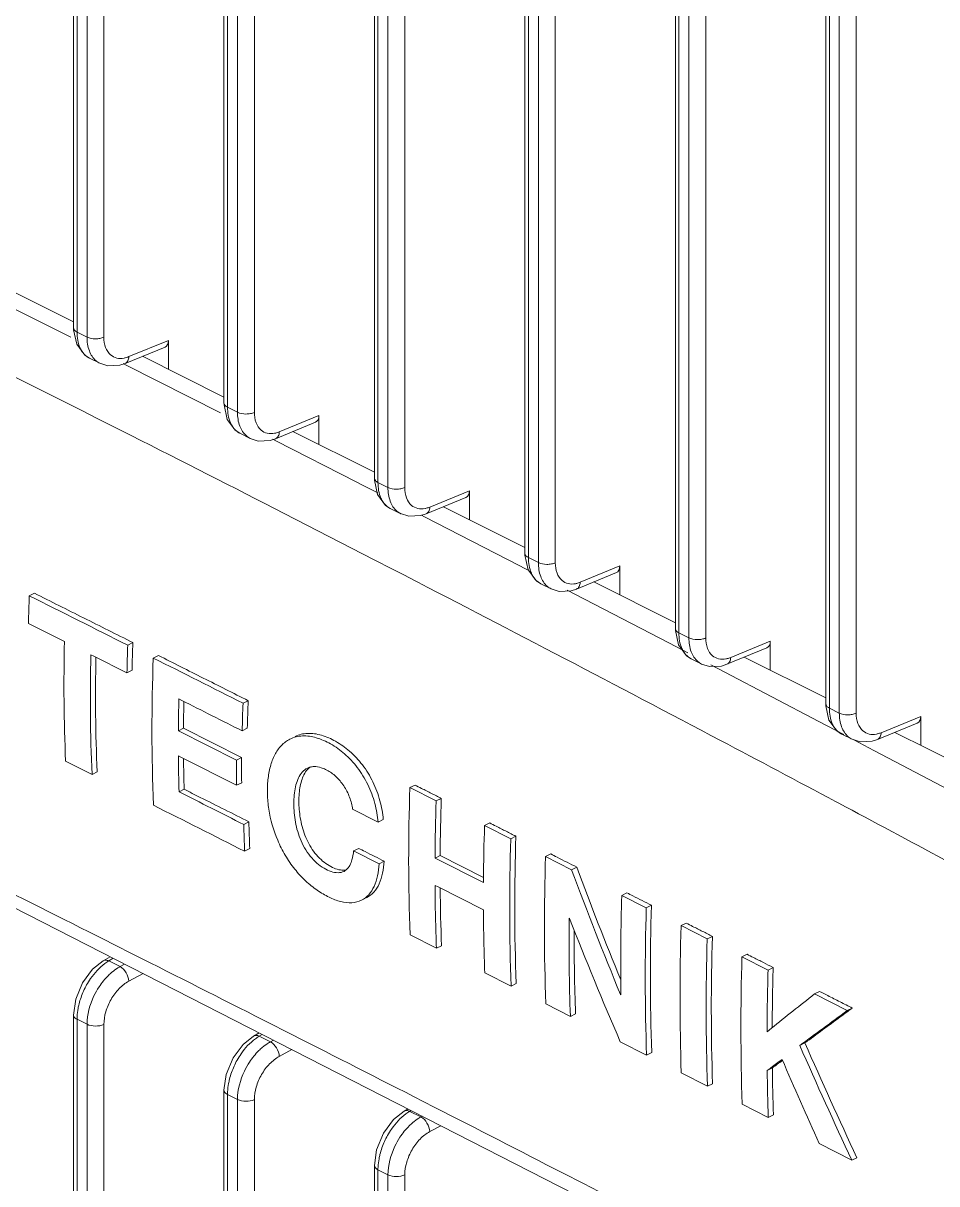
# Model space of a CAD drawing. Header units: millimetres. Extents: x 1177 to 4296, y 93 to 2298.
# Drawn here: x 3720.97 to 3758.75, y 1330.97 to 1378.99 of the extents above; entities that cross this region are included whole.
import ezdxf

# ---------------------------------------------------------------- set-up
doc = ezdxf.new("R2010")
doc.units = ezdxf.units.MM
doc.header["$LTSCALE"] = 0.1
doc.layers.get('0').update_dxf_attribs({"lineweight": 13})

msp = doc.modelspace()

# ---------------------------------------------------------------- linework, layer by layer
at = {"lineweight": 9}
for p, q in [((3723.046, 1366.384), (3723.046, 1449.688)), ((3723.192, 1366.207), (3723.192, 1449.512)), ((3723.604, 1449.305), (3723.604, 1366.001)), ((3724.302, 1449.301), (3724.302, 1365.997)), ((3729.268, 1363.273), (3729.268, 1446.577)), ((3729.415, 1363.096), (3729.415, 1446.4)), ((3729.827, 1446.194), (3729.827, 1362.89)), ((3730.525, 1446.19), (3730.525, 1362.885)), ((3735.491, 1360.161), (3735.491, 1443.466)), ((3735.637, 1359.985), (3735.637, 1443.289)), ((3736.05, 1443.083), (3736.05, 1359.779)), ((3736.747, 1443.078), (3736.747, 1359.774)), ((3741.713, 1357.05), (3741.713, 1440.355)), ((3741.86, 1356.873), (3741.86, 1440.178)), ((3742.272, 1439.972), (3742.272, 1356.667)), ((3742.97, 1439.967), (3742.97, 1356.663)), ((3747.936, 1353.939), (3747.936, 1437.243)), ((3748.082, 1353.762), (3748.082, 1437.066)), ((3748.495, 1436.86), (3748.495, 1353.556)), ((3749.192, 1436.856), (3749.192, 1353.552)), ((3754.158, 1350.828), (3754.158, 1434.132)), ((3754.305, 1350.651), (3754.305, 1433.955)), ((3754.717, 1433.749), (3754.717, 1350.445)), ((3755.415, 1433.744), (3755.415, 1350.44)), ((3719.673, 1368.314), (3723.046, 1366.627)), ((3719.267, 1367.833), (3722.938, 1365.992)), ((3723.046, 1366.384), (3723.047, 1366.304)), ((3723.047, 1366.304), (3723.176, 1365.705)), ((3723.192, 1366.207), (3723.604, 1366.001)), ((3723.176, 1365.705), (3723.508, 1365.256)), ((3725.334, 1365.189), (3726.972, 1365.864)), ((3726.972, 1365.864), (3726.972, 1364.664)), ((3723.508, 1365.256), (3723.703, 1365.13)), ((3725.18, 1364.908), (3726.83, 1365.588)), ((3725.896, 1365.203), (3729.268, 1363.516)), ((3723.702, 1365.131), (3724.134, 1364.914)), ((3724.13, 1364.916), (3724.134, 1364.914)), ((3724.13, 1364.916), (3724.463, 1364.81)), ((3725.104, 1364.901), (3725.227, 1364.839)), ((3725.227, 1364.839), (3729.13, 1362.866)), ((3729.268, 1363.273), (3729.27, 1363.193)), ((3729.27, 1363.193), (3729.398, 1362.594)), ((3729.415, 1363.096), (3729.827, 1362.89)), ((3731.556, 1362.077), (3733.195, 1362.753)), ((3733.195, 1362.753), (3733.195, 1361.553)), ((3729.398, 1362.594), (3729.731, 1362.145)), ((3731.402, 1361.796), (3733.053, 1362.476)), ((3729.731, 1362.145), (3729.925, 1362.019)), ((3729.924, 1362.019), (3730.357, 1361.803)), ((3730.353, 1361.805), (3730.357, 1361.803)), ((3730.353, 1361.805), (3730.686, 1361.699)), ((3732.118, 1362.091), (3735.491, 1360.405)), ((3731.287, 1361.77), (3731.409, 1361.708)), ((3731.409, 1361.708), (3734.768, 1359.995)), ((3734.768, 1359.995), (3734.947, 1359.903)), ((3734.947, 1359.903), (3735.294, 1359.726)), ((3735.491, 1360.162), (3735.492, 1360.081)), ((3735.492, 1360.081), (3735.621, 1359.482)), ((3735.637, 1359.985), (3736.05, 1359.779)), ((3735.294, 1359.726), (3735.633, 1359.552)), ((3735.621, 1359.482), (3735.953, 1359.034)), ((3737.779, 1358.966), (3739.417, 1359.641)), ((3739.417, 1359.641), (3739.417, 1358.442)), ((3735.953, 1359.034), (3736.148, 1358.908)), ((3736.147, 1358.908), (3736.58, 1358.692)), ((3737.625, 1358.685), (3739.275, 1359.365)), ((3738.341, 1358.98), (3741.713, 1357.294)), ((3735.485, 1356.786), (3731.753, 1358.705)), ((3736.575, 1358.694), (3736.58, 1358.692)), ((3736.575, 1358.694), (3736.908, 1358.588)), ((3737.442, 1358.625), (3737.56, 1358.565)), ((3737.56, 1358.565), (3741.483, 1356.546)), ((3741.713, 1357.05), (3741.715, 1356.97)), ((3736.231, 1356.401), (3735.485, 1356.786)), ((3741.483, 1356.546), (3741.972, 1356.293)), ((3741.715, 1356.97), (3741.843, 1356.371)), ((3741.86, 1356.873), (3742.272, 1356.667)), ((3744.001, 1355.855), (3745.64, 1356.53)), ((3745.64, 1356.53), (3745.64, 1355.33)), ((3736.758, 1356.129), (3736.231, 1356.401)), ((3736.888, 1356.062), (3736.758, 1356.129)), ((3741.843, 1356.371), (3742.176, 1355.922)), ((3743.848, 1355.574), (3745.498, 1356.254)), ((3742.176, 1355.922), (3742.37, 1355.796)), ((3742.369, 1355.797), (3742.802, 1355.58)), ((3742.798, 1355.583), (3743.131, 1355.476)), ((3742.798, 1355.583), (3742.802, 1355.58)), ((3744.563, 1355.869), (3747.936, 1354.182)), ((3721.429, 1355.403), (3721.217, 1355.297)), ((3743.464, 1355.522), (3743.785, 1355.356)), ((3743.785, 1355.356), (3747.689, 1353.329)), ((3722.672, 1353.405), (3721.181, 1354.153)), ((3747.936, 1353.939), (3747.937, 1353.859)), ((3747.937, 1353.859), (3748.066, 1353.26)), ((3748.082, 1353.762), (3748.495, 1353.556)), ((3725.501, 1353.357), (3725.289, 1353.251)), ((3747.689, 1353.329), (3748.448, 1352.934)), ((3748.066, 1353.26), (3748.398, 1352.811)), ((3750.07, 1352.463), (3751.72, 1353.142)), ((3750.224, 1352.744), (3751.863, 1353.419)), ((3751.863, 1353.419), (3751.863, 1352.219)), ((3723.891, 1352.792), (3723.764, 1352.856)), ((3725.254, 1352.107), (3723.891, 1352.792)), ((3726.557, 1352.826), (3726.345, 1352.72)), ((3748.398, 1352.811), (3748.593, 1352.685)), ((3748.592, 1352.686), (3749.025, 1352.469)), ((3750.786, 1352.757), (3754.158, 1351.071)), ((3725.466, 1352.214), (3725.254, 1352.107)), ((3749.02, 1352.471), (3749.353, 1352.365)), ((3749.02, 1352.471), (3749.025, 1352.469)), ((3749.401, 1352.437), (3749.98, 1352.134)), ((3749.98, 1352.134), (3753.867, 1350.099)), ((3727.528, 1350.963), (3727.402, 1351.027)), ((3730.267, 1350.956), (3730.055, 1350.85)), ((3754.158, 1350.828), (3754.16, 1350.748)), ((3754.16, 1350.748), (3754.288, 1350.149)), ((3754.305, 1350.651), (3754.717, 1350.445)), ((3756.446, 1349.632), (3758.085, 1350.307)), ((3758.085, 1350.307), (3758.085, 1349.108)), ((3727.595, 1349.815), (3727.383, 1349.709)), ((3727.595, 1349.815), (3729.999, 1348.604)), ((3730.234, 1349.812), (3730.021, 1349.706)), ((3753.867, 1350.099), (3754.9, 1349.556)), ((3754.288, 1350.149), (3754.621, 1349.7)), ((3756.293, 1349.351), (3757.943, 1350.031)), ((3727.383, 1349.709), (3729.787, 1348.497)), ((3754.621, 1349.7), (3754.816, 1349.574)), ((3754.814, 1349.574), (3755.247, 1349.358)), ((3755.243, 1349.36), (3755.576, 1349.254)), ((3755.243, 1349.36), (3755.247, 1349.358)), ((3755.322, 1349.333), (3756.148, 1348.899)), ((3757.008, 1349.646), (3760.381, 1347.96)), ((3756.148, 1348.899), (3757.306, 1348.288)), ((3723.811, 1347.906), (3722.719, 1348.455)), ((3727.51, 1348.603), (3727.383, 1348.667)), ((3729.788, 1347.456), (3727.51, 1348.603)), ((3729.999, 1348.604), (3729.787, 1348.497)), ((3724.023, 1348.012), (3723.811, 1347.906)), ((3757.306, 1348.288), (3760.017, 1346.855)), ((3730, 1347.562), (3729.788, 1347.456)), ((3737.169, 1347.464), (3736.957, 1347.358)), ((3727.621, 1347.291), (3727.409, 1347.185)), ((3736.957, 1347.358), (3738.044, 1346.807)), ((3738.256, 1346.913), (3738.044, 1346.807)), ((3735.642, 1345.927), (3734.587, 1346.461)), ((3754.696, 1346.714), (3754.557, 1346.787)), ((3730.296, 1345.942), (3730.084, 1345.836)), ((3735.854, 1346.033), (3735.642, 1345.927)), ((3740.257, 1345.897), (3740.045, 1345.791)), ((3740.045, 1345.791), (3741.131, 1345.239)), ((3741.343, 1345.345), (3741.131, 1345.239)), ((3730.335, 1344.834), (3730.122, 1344.728)), ((3734.841, 1344.845), (3734.629, 1344.739)), ((3734.629, 1344.739), (3735.684, 1344.206)), ((3738.208, 1344.548), (3737.996, 1344.442)), ((3738.208, 1344.548), (3739.999, 1343.64)), ((3742.781, 1344.613), (3742.569, 1344.507)), ((3742.569, 1344.507), (3743.647, 1343.958)), ((3735.896, 1344.312), (3735.684, 1344.206)), ((3737.996, 1344.442), (3739.998, 1343.427)), ((3743.859, 1344.064), (3743.647, 1343.958)), ((3718.013, 1343.71), (3749.855, 1327.433)), ((3739.998, 1343.427), (3739.999, 1343.535)), ((3738.122, 1343.25), (3737.996, 1343.314)), ((3739.998, 1342.298), (3738.122, 1343.25)), ((3745.931, 1343.008), (3745.719, 1342.902)), ((3745.719, 1342.902), (3746.734, 1342.384)), ((3746.947, 1342.49), (3746.734, 1342.384)), ((3743.557, 1341.946), (3743.543, 1341.953)), ((3748.383, 1341.756), (3748.171, 1341.65)), ((3748.171, 1341.65), (3749.253, 1341.097)), ((3738.055, 1340.712), (3736.968, 1341.264)), ((3749.465, 1341.203), (3749.253, 1341.097)), ((3724.68, 1340.887), (3725.553, 1340.446)), ((3738.267, 1340.819), (3738.055, 1340.712)), ((3724.269, 1340.193), (3723.836, 1339.847)), ((3724.269, 1340.193), (3724.558, 1340.364)), ((3724.506, 1340.186), (3724.691, 1340.296)), ((3724.506, 1340.186), (3724.971, 1339.954)), ((3750.9, 1340.468), (3750.688, 1340.362)), ((3750.688, 1340.362), (3751.769, 1339.809)), ((3723.836, 1339.847), (3723.421, 1339.288)), ((3725.161, 1340.056), (3724.971, 1339.954)), ((3741.142, 1339.144), (3740.056, 1339.696)), ((3751.981, 1339.915), (3751.769, 1339.809)), ((3723.421, 1339.288), (3723.136, 1338.6)), ((3725.923, 1339.666), (3725.334, 1339.349)), ((3741.354, 1339.25), (3741.142, 1339.144)), ((3745.668, 1338.798), (3745.681, 1338.791)), ((3745.681, 1338.791), (3745.68, 1338.902)), ((3753.903, 1338.929), (3753.691, 1338.823)), ((3753.691, 1338.823), (3755.04, 1338.131)), ((3723.136, 1338.6), (3723.046, 1337.95)), ((3743.595, 1337.895), (3742.579, 1338.412)), ((3723.046, 1268.235), (3723.046, 1337.95)), ((3723.192, 1268.058), (3723.192, 1337.773)), ((3723.192, 1337.773), (3723.604, 1337.567)), ((3743.807, 1338.001), (3743.595, 1337.895)), ((3755.252, 1338.237), (3755.04, 1338.131)), ((3723.604, 1337.567), (3723.604, 1267.852)), ((3724.302, 1337.563), (3724.302, 1267.847)), ((3730.905, 1337.738), (3731.283, 1337.546)), ((3731.283, 1337.546), (3731.774, 1337.296)), ((3751.73, 1337.261), (3751.911, 1337.405)), ((3730.492, 1337.082), (3730.059, 1336.735)), ((3730.492, 1337.082), (3730.717, 1337.215)), ((3730.729, 1337.075), (3730.85, 1337.147)), ((3730.729, 1337.075), (3731.194, 1336.843)), ((3731.317, 1336.909), (3731.194, 1336.843)), ((3746.744, 1336.289), (3745.659, 1336.842)), ((3730.059, 1336.735), (3729.643, 1336.177)), ((3732.079, 1336.519), (3731.556, 1336.238)), ((3746.956, 1336.395), (3746.744, 1336.289)), ((3753.295, 1336.795), (3753.083, 1336.689)), ((3729.643, 1336.177), (3729.359, 1335.488)), ((3729.359, 1335.488), (3729.268, 1334.838)), ((3749.262, 1335.002), (3748.18, 1335.555)), ((3751.949, 1335.763), (3751.737, 1335.657)), ((3749.474, 1335.108), (3749.262, 1335.002)), ((3729.268, 1265.123), (3729.268, 1334.839)), ((3729.415, 1264.946), (3729.415, 1334.662)), ((3729.415, 1334.662), (3729.827, 1334.456)), ((3729.827, 1334.456), (3729.827, 1264.74)), ((3730.525, 1334.451), (3730.525, 1264.736)), ((3737.102, 1334.581), (3737.967, 1334.139)), ((3736.714, 1333.971), (3736.281, 1333.624)), ((3736.714, 1333.971), (3736.887, 1334.073)), ((3736.951, 1333.964), (3737.01, 1333.999)), ((3736.951, 1333.964), (3737.416, 1333.731)), ((3751.778, 1333.713), (3750.697, 1334.267)), ((3736.281, 1333.624), (3735.866, 1333.066)), ((3737.473, 1333.762), (3737.416, 1333.731)), ((3751.99, 1333.819), (3751.778, 1333.713)), ((3735.866, 1333.066), (3735.581, 1332.377)), ((3738.236, 1333.372), (3737.779, 1333.127)), ((3755.235, 1331.939), (3753.878, 1332.636)), ((3735.581, 1332.377), (3735.491, 1331.727)), ((3755.447, 1332.045), (3755.235, 1331.939)), ((3735.491, 1262.012), (3735.491, 1331.728)), ((3735.637, 1331.551), (3736.05, 1331.345)), ((3735.637, 1261.835), (3735.637, 1331.551)), ((3736.05, 1331.345), (3736.05, 1261.629)), ((3736.747, 1331.34), (3736.747, 1261.624)), ((3743.271, 1331.418), (3744.132, 1330.974))]:
    msp.add_line(p, q, dxfattribs=at)
for points in [[(3724.463, 1364.81), (3724.958, 1364.835), (3725.18, 1364.908)], [(3730.686, 1361.699), (3731.18, 1361.724), (3731.402, 1361.796)], [(3736.908, 1358.588), (3737.403, 1358.612), (3737.625, 1358.685)], [(3743.131, 1355.476), (3743.625, 1355.501), (3743.848, 1355.574)], [(3749.353, 1352.365), (3749.848, 1352.39), (3750.07, 1352.463)], [(3755.576, 1349.254), (3756.07, 1349.279), (3756.293, 1349.351)]]:
    msp.add_lwpolyline(points, dxfattribs=at)
for centre, radius, start, end in [((2982.284, -104.478), 1643.962, 63.124876, 64.846477), ((3724.027, 1365.781), 0.727, 235.4868, 243.4173), ((3724.491, 1365.624), 0.794, 229.521, 243.0022), ((2999.454, -70.283), 1605.699, 62.866673, 63.119822), ((3730.25, 1362.67), 0.727, 235.4868, 243.4173), ((3730.713, 1362.513), 0.794, 229.521, 243.0022), ((3736.472, 1359.559), 0.727, 235.4868, 243.4173), ((3736.936, 1359.402), 0.794, 229.521, 243.0022), ((2999.14, -70.89), 1606.382, 62.140619, 62.660612), ((3742.695, 1356.447), 0.727, 235.4868, 243.4173), ((3743.158, 1356.29), 0.794, 229.521, 243.0022), ((3799.038, 1352.33), 77.878, 177.81673, 178.6587), ((3796.029, 1351.628), 73.378, 178.61227, 182.47829), ((3804.129, 1350.279), 78.896, 177.84128, 178.67219), ((3804.14, 1350.391), 78.696, 177.84022, 178.67326), ((3798.757, 1351.092), 75.014, 178.65277, 182.43454), ((3797.415, 1351.181), 73.459, 178.77611, 182.47232), ((3801.322, 1349.819), 75.033, 177.78435, 182.43902), ((3748.917, 1353.336), 0.727, 235.4868, 243.4173), ((3749.381, 1353.179), 0.794, 229.521, 243.0022), ((3805.659, 1349.23), 78.278, 178.68501, 179.64959), ((3805.53, 1349.341), 77.937, 178.83762, 179.65132), ((3810.683, 1347.88), 80.682, 177.89069, 178.70287), ((3810.697, 1347.992), 80.484, 177.88969, 178.70387), ((2990.898, -86.463), 1624.002, 61.950576, 62.140284), ((3755.14, 1350.225), 0.727, 235.4868, 243.4173), ((3755.603, 1350.068), 0.794, 229.521, 243.0022), ((3802.023, 1349.225), 74.642, 180.42829, 181.56645), ((3801.606, 1349.319), 74.013, 180.58852, 181.57048), ((3808.11, 1348.03), 78.325, 179.65781, 180.41985), ((3815.493, 1348.141), 85.495, 179.68976, 180.3879), ((3818.625, 1344.457), 81.719, 177.96566, 182.23957), ((3824.074, 1343.974), 85.868, 178.03885, 179.61697), ((3824.337, 1343.859), 86.343, 178.04319, 179.61262), ((2972.124, -121.621), 1663.858, 61.602281, 61.943918), ((3803.216, 1347.91), 72.946, 181.54525, 182.41681), ((3803.352, 1347.816), 73.294, 181.54732, 182.41474), ((3828.032, 1342.85), 88.036, 178.08604, 179.55448), ((3828.661, 1342.34), 87.577, 178.10351, 182.0916), ((3827.343, 1342.444), 86.049, 178.06808, 182.12703), ((3830.294, 1341.606), 87.773, 178.10596, 182.08522), ((3883.002, 1395.585), 148.375, 200.3182, 202.25113), ((2614.871, -860.871), 2465.647, 63.249336, 63.389138), ((3883.364, 1395.696), 148.989, 200.3199, 202.45134), ((3819.03, 1343.855), 81.036, 180.3825, 182.22214), ((3818.311, 1343.938), 80.105, 180.52473, 182.23171), ((3840.114, 1339.984), 94.44, 178.22972, 180.65658), ((3822.226, 1342.821), 82.23, 180.36423, 182.17762), ((3842.333, 1339.485), 95.642, 178.26327, 181.91523), ((3841.016, 1339.589), 94.114, 178.23362, 181.94489), ((3832.574, 1341.072), 89.036, 179.43316, 182.04489), ((3888.053, 1398.49), 155.165, 201.37142, 203.4096), ((3844.806, 1338.749), 96.678, 178.28041, 181.89328), ((3831.279, 1341.153), 87.528, 179.80522, 182.0635), ((3848.332, 1338.302), 98.909, 178.31925, 181.85066), ((3849.648, 1338.198), 100.437, 178.34612, 181.82379), ((2611.107, -868.338), 2474.008, 63.08778, 63.226688), ((3852.644, 1337.461), 101.997, 178.37007, 181.79461), ((3859.806, 1336.873), 108.077, 178.44365, 179.79446), ((3859.563, 1336.986), 107.622, 178.44076, 179.76333), ((3726.493, 1337.573), 3.325, 150.8427, 155.6758), ((4061.692, 950.172), 495.897, 128.39639, 128.65938), ((4138.737, 815.372), 648.46, 126.278105, 126.492924), ((2607.16, -876.114), 2482.729, 62.927285, 63.065281), ((3947.1, 1421.725), 211.834, 203.66738, 205.07771), ((3947.324, 1421.836), 211.848, 203.66743, 205.07767), ((3732.716, 1334.462), 3.325, 150.8427, 155.6758), ((3935.497, 1414.435), 199.189, 203.15328, 204.24633), ((3853.816, 1336.849), 102.087, 180.66875, 181.76018), ((3853.43, 1336.942), 101.488, 180.66553, 181.7634), ((2603.022, -884.209), 2491.82, 62.767874, 62.904937), ((3738.938, 1331.351), 3.325, 150.8427, 155.6758), ((2598.73, -892.55), 2501.2, 62.613036, 62.745678)]:
    msp.add_arc(centre, radius, start, end, dxfattribs=at)
for centre in [(3726.619, 1366.041), (3732.841, 1362.93), (3739.064, 1359.819), (3745.286, 1356.707), (3751.509, 1353.596), (3757.731, 1350.485)]:
    msp.add_ellipse(centre, major_axis=(-0.224, 0.448), ratio=0.611425, start_param=-3.185781, end_param=-2.255396, dxfattribs=at)
for points, knots in [([(3723.046, 1366.384), (3723.046, 1366.35), (3723.083, 1366.271), (3723.152, 1366.227), (3723.192, 1366.207)], [0, 0, 0, 0, 0.433638, 1, 1, 1, 1]), ([(3723.407, 1365.393), (3723.371, 1365.446), (3723.234, 1365.696), (3723.192, 1365.988), (3723.192, 1366.207)], [0, 0, 0, 0, 0.224494, 1, 1, 1, 1]), ([(3723.604, 1366.001), (3723.71, 1365.949), (3723.898, 1365.919), (3724.134, 1365.937), (3724.252, 1365.97), (3724.302, 1365.997)], [0, 0, 0, 0, 0.496425, 0.761892, 1, 1, 1, 1]), ([(3723.604, 1366.001), (3723.604, 1365.807), (3723.651, 1365.444), (3723.851, 1365.126), (3723.975, 1365.02)], [0, 0, 0, 0, 0.543008, 1, 1, 1, 1]), ([(3724.302, 1365.997), (3724.302, 1365.851), (3724.338, 1365.578), (3724.488, 1365.34), (3724.582, 1365.26)], [0, 0, 0, 0, 0.542318, 1, 1, 1, 1]), ([(3723.615, 1365.182), (3723.595, 1365.195), (3723.516, 1365.256), (3723.449, 1365.331), (3723.407, 1365.393)], [0, 0, 0, 0, 0.243632, 1, 1, 1, 1]), ([(3724.582, 1365.26), (3724.654, 1365.199), (3724.837, 1365.107), (3725.04, 1365.111), (3725.139, 1365.13)], [0, 0, 0, 0, 0.482954, 1, 1, 1, 1]), ([(3725.139, 1365.13), (3725.155, 1365.133), (3725.221, 1365.147), (3725.286, 1365.169), (3725.334, 1365.189)], [0, 0, 0, 0, 0.242184, 1, 1, 1, 1]), ([(3725.334, 1365.189), (3725.331, 1365.127), (3725.31, 1365.014), (3725.226, 1364.927), (3725.18, 1364.908)], [0, 0, 0, 0, 0.552524, 1, 1, 1, 1]), ([(3729.268, 1363.273), (3729.268, 1363.239), (3729.306, 1363.16), (3729.374, 1363.116), (3729.415, 1363.096)], [0, 0, 0, 0, 0.433638, 1, 1, 1, 1]), ([(3729.629, 1362.282), (3729.593, 1362.334), (3729.457, 1362.584), (3729.415, 1362.876), (3729.415, 1363.096)], [0, 0, 0, 0, 0.224494, 1, 1, 1, 1]), ([(3729.827, 1362.89), (3729.933, 1362.837), (3730.12, 1362.807), (3730.357, 1362.826), (3730.475, 1362.859), (3730.525, 1362.885)], [0, 0, 0, 0, 0.496425, 0.761892, 1, 1, 1, 1]), ([(3729.827, 1362.89), (3729.827, 1362.696), (3729.874, 1362.333), (3730.073, 1362.015), (3730.198, 1361.909)], [0, 0, 0, 0, 0.543008, 1, 1, 1, 1]), ([(3730.525, 1362.885), (3730.525, 1362.74), (3730.56, 1362.467), (3730.711, 1362.228), (3730.804, 1362.149)], [0, 0, 0, 0, 0.542318, 1, 1, 1, 1]), ([(3729.838, 1362.071), (3729.818, 1362.084), (3729.739, 1362.144), (3729.672, 1362.22), (3729.629, 1362.282)], [0, 0, 0, 0, 0.243632, 1, 1, 1, 1]), ([(3730.804, 1362.149), (3730.876, 1362.087), (3731.06, 1361.996), (3731.262, 1362), (3731.362, 1362.019)], [0, 0, 0, 0, 0.482954, 1, 1, 1, 1]), ([(3731.362, 1362.019), (3731.378, 1362.022), (3731.444, 1362.036), (3731.509, 1362.058), (3731.556, 1362.077)], [0, 0, 0, 0, 0.242184, 1, 1, 1, 1]), ([(3731.556, 1362.077), (3731.554, 1362.016), (3731.533, 1361.903), (3731.448, 1361.815), (3731.402, 1361.796)], [0, 0, 0, 0, 0.552524, 1, 1, 1, 1]), ([(3735.491, 1360.162), (3735.491, 1360.127), (3735.528, 1360.049), (3735.597, 1360.005), (3735.637, 1359.985)], [0, 0, 0, 0, 0.433638, 1, 1, 1, 1]), ([(3735.852, 1359.171), (3735.816, 1359.223), (3735.679, 1359.473), (3735.637, 1359.765), (3735.637, 1359.985)], [0, 0, 0, 0, 0.224494, 1, 1, 1, 1]), ([(3736.05, 1359.779), (3736.155, 1359.726), (3736.343, 1359.696), (3736.579, 1359.715), (3736.697, 1359.747), (3736.747, 1359.774)], [0, 0, 0, 0, 0.496425, 0.761892, 1, 1, 1, 1]), ([(3736.05, 1359.779), (3736.05, 1359.584), (3736.096, 1359.222), (3736.296, 1358.904), (3736.42, 1358.797)], [0, 0, 0, 0, 0.543008, 1, 1, 1, 1]), ([(3736.747, 1359.774), (3736.747, 1359.628), (3736.783, 1359.356), (3736.933, 1359.117), (3737.027, 1359.037)], [0, 0, 0, 0, 0.542318, 1, 1, 1, 1]), ([(3736.06, 1358.959), (3736.04, 1358.973), (3735.961, 1359.033), (3735.894, 1359.109), (3735.852, 1359.171)], [0, 0, 0, 0, 0.243632, 1, 1, 1, 1]), ([(3737.027, 1359.037), (3737.099, 1358.976), (3737.282, 1358.884), (3737.485, 1358.888), (3737.584, 1358.907)], [0, 0, 0, 0, 0.482954, 1, 1, 1, 1]), ([(3737.584, 1358.907), (3737.6, 1358.91), (3737.667, 1358.925), (3737.731, 1358.947), (3737.779, 1358.966)], [0, 0, 0, 0, 0.242184, 1, 1, 1, 1]), ([(3737.779, 1358.966), (3737.776, 1358.905), (3737.755, 1358.792), (3737.671, 1358.704), (3737.625, 1358.685)], [0, 0, 0, 0, 0.552524, 1, 1, 1, 1]), ([(3741.713, 1357.051), (3741.713, 1357.016), (3741.751, 1356.938), (3741.819, 1356.894), (3741.86, 1356.873)], [0, 0, 0, 0, 0.433638, 1, 1, 1, 1]), ([(3742.074, 1356.06), (3742.038, 1356.112), (3741.902, 1356.362), (3741.86, 1356.654), (3741.86, 1356.873)], [0, 0, 0, 0, 0.224494, 1, 1, 1, 1]), ([(3742.272, 1356.667), (3742.378, 1356.615), (3742.565, 1356.585), (3742.802, 1356.604), (3742.92, 1356.636), (3742.97, 1356.663)], [0, 0, 0, 0, 0.496425, 0.761892, 1, 1, 1, 1]), ([(3742.272, 1356.667), (3742.272, 1356.473), (3742.319, 1356.111), (3742.518, 1355.792), (3742.643, 1355.686)], [0, 0, 0, 0, 0.543008, 1, 1, 1, 1]), ([(3742.97, 1356.663), (3742.97, 1356.517), (3743.005, 1356.245), (3743.156, 1356.006), (3743.25, 1355.926)], [0, 0, 0, 0, 0.542318, 1, 1, 1, 1]), ([(3742.283, 1355.848), (3742.263, 1355.862), (3742.184, 1355.922), (3742.117, 1355.998), (3742.074, 1356.06)], [0, 0, 0, 0, 0.243632, 1, 1, 1, 1]), ([(3743.25, 1355.926), (3743.322, 1355.865), (3743.505, 1355.773), (3743.707, 1355.777), (3743.807, 1355.796)], [0, 0, 0, 0, 0.482954, 1, 1, 1, 1]), ([(3743.807, 1355.796), (3743.823, 1355.799), (3743.889, 1355.814), (3743.954, 1355.835), (3744.001, 1355.855)], [0, 0, 0, 0, 0.242184, 1, 1, 1, 1]), ([(3744.001, 1355.855), (3743.999, 1355.794), (3743.978, 1355.68), (3743.894, 1355.593), (3743.848, 1355.574)], [0, 0, 0, 0, 0.552524, 1, 1, 1, 1]), ([(3721.429, 1355.403), (3721.768, 1355.232), (3722.445, 1354.89), (3723.465, 1354.38), (3724.484, 1353.871), (3725.162, 1353.528), (3725.501, 1353.357)], [0, 0, 0, 0, 0.2498, 0.499988, 0.750226, 1, 1, 1, 1]), ([(3747.936, 1353.939), (3747.936, 1353.905), (3747.973, 1353.826), (3748.042, 1353.782), (3748.082, 1353.762)], [0, 0, 0, 0, 0.433638, 1, 1, 1, 1]), ([(3748.297, 1352.948), (3748.261, 1353.001), (3748.124, 1353.251), (3748.082, 1353.543), (3748.082, 1353.762)], [0, 0, 0, 0, 0.224494, 1, 1, 1, 1]), ([(3748.495, 1353.556), (3748.6, 1353.503), (3748.788, 1353.474), (3749.024, 1353.492), (3749.142, 1353.525), (3749.192, 1353.552)], [0, 0, 0, 0, 0.496425, 0.761892, 1, 1, 1, 1]), ([(3748.495, 1353.556), (3748.495, 1353.362), (3748.541, 1352.999), (3748.741, 1352.681), (3748.865, 1352.575)], [0, 0, 0, 0, 0.543008, 1, 1, 1, 1]), ([(3749.192, 1353.552), (3749.192, 1353.406), (3749.228, 1353.133), (3749.378, 1352.895), (3749.472, 1352.815)], [0, 0, 0, 0, 0.542318, 1, 1, 1, 1]), ([(3726.557, 1352.826), (3726.866, 1352.67), (3727.483, 1352.355), (3728.412, 1351.89), (3729.342, 1351.426), (3729.959, 1351.111), (3730.267, 1350.956)], [0, 0, 0, 0, 0.24964, 0.499989, 0.750384, 1, 1, 1, 1]), ([(3748.505, 1352.737), (3748.485, 1352.75), (3748.406, 1352.811), (3748.339, 1352.886), (3748.297, 1352.948)], [0, 0, 0, 0, 0.243632, 1, 1, 1, 1]), ([(3749.472, 1352.815), (3749.544, 1352.754), (3749.727, 1352.662), (3749.93, 1352.666), (3750.029, 1352.685)], [0, 0, 0, 0, 0.482954, 1, 1, 1, 1]), ([(3750.029, 1352.685), (3750.045, 1352.688), (3750.112, 1352.702), (3750.176, 1352.724), (3750.224, 1352.744)], [0, 0, 0, 0, 0.242184, 1, 1, 1, 1]), ([(3750.224, 1352.744), (3750.221, 1352.682), (3750.2, 1352.569), (3750.116, 1352.482), (3750.07, 1352.463)], [0, 0, 0, 0, 0.552524, 1, 1, 1, 1]), ([(3754.158, 1350.828), (3754.158, 1350.793), (3754.196, 1350.715), (3754.264, 1350.671), (3754.305, 1350.651)], [0, 0, 0, 0, 0.433638, 1, 1, 1, 1]), ([(3754.519, 1349.837), (3754.483, 1349.889), (3754.347, 1350.139), (3754.305, 1350.431), (3754.305, 1350.651)], [0, 0, 0, 0, 0.224494, 1, 1, 1, 1]), ([(3754.717, 1350.445), (3754.823, 1350.392), (3755.01, 1350.362), (3755.247, 1350.381), (3755.365, 1350.413), (3755.415, 1350.44)], [0, 0, 0, 0, 0.496425, 0.761892, 1, 1, 1, 1]), ([(3754.717, 1350.445), (3754.717, 1350.251), (3754.764, 1349.888), (3754.963, 1349.57), (3755.088, 1349.464)], [0, 0, 0, 0, 0.543008, 1, 1, 1, 1]), ([(3755.415, 1350.44), (3755.415, 1350.294), (3755.45, 1350.022), (3755.601, 1349.783), (3755.695, 1349.704)], [0, 0, 0, 0, 0.542318, 1, 1, 1, 1]), ([(3754.728, 1349.625), (3754.708, 1349.639), (3754.629, 1349.699), (3754.562, 1349.775), (3754.519, 1349.837)], [0, 0, 0, 0, 0.243632, 1, 1, 1, 1]), ([(3734.957, 1342.699), (3734.833, 1342.637), (3734.54, 1342.566), (3734.074, 1342.629), (3733.592, 1342.819), (3733.102, 1343.11), (3732.622, 1343.5), (3732.177, 1343.986), (3731.789, 1344.552), (3731.379, 1345.366), (3731.131, 1346.23), (3731.053, 1347.083), (3731.073, 1347.676), (3731.167, 1348.225), (3731.346, 1348.711), (3731.617, 1349.11), (3731.865, 1349.3), (3731.997, 1349.366)], [0, 0, 0, 0, 0.04533, 0.095368, 0.151651, 0.213674, 0.281032, 0.353224, 0.4285, 0.504471, 0.65063, 0.718949, 0.783639, 0.844256, 0.900266, 0.951729, 1, 1, 1, 1]), ([(3731.997, 1349.366), (3732.155, 1349.446), (3732.528, 1349.535), (3733.114, 1349.44), (3733.706, 1349.177), (3734.287, 1348.763), (3734.813, 1348.193), (3735.24, 1347.497), (3735.528, 1346.728), (3735.621, 1346.19), (3735.642, 1345.927)], [0, 0, 0, 0, 0.093588, 0.195209, 0.30807, 0.43256, 0.569033, 0.714239, 0.860676, 1, 1, 1, 1]), ([(3732.209, 1349.472), (3732.287, 1349.511), (3732.456, 1349.574), (3732.826, 1349.625), (3733.326, 1349.548), (3733.916, 1349.284), (3734.498, 1348.87), (3735.024, 1348.301), (3735.452, 1347.604), (3735.74, 1346.834), (3735.833, 1346.296), (3735.854, 1346.033)], [0, 0, 0, 0, 0.046421, 0.093915, 0.195355, 0.308098, 0.43248, 0.568903, 0.714172, 0.860675, 1, 1, 1, 1]), ([(3755.695, 1349.704), (3755.767, 1349.642), (3755.95, 1349.55), (3756.152, 1349.554), (3756.252, 1349.573)], [0, 0, 0, 0, 0.482954, 1, 1, 1, 1]), ([(3756.252, 1349.573), (3756.268, 1349.577), (3756.334, 1349.591), (3756.399, 1349.613), (3756.446, 1349.632)], [0, 0, 0, 0, 0.242184, 1, 1, 1, 1]), ([(3756.446, 1349.632), (3756.444, 1349.571), (3756.423, 1349.458), (3756.339, 1349.37), (3756.293, 1349.351)], [0, 0, 0, 0, 0.552524, 1, 1, 1, 1]), ([(3732.718, 1348.164), (3732.639, 1348.124), (3732.491, 1348.006), (3732.336, 1347.758), (3732.235, 1347.462), (3732.175, 1347.133), (3732.151, 1346.781), (3732.162, 1346.279), (3732.243, 1345.76), (3732.409, 1345.245), (3732.591, 1344.867), (3732.822, 1344.522), (3733.095, 1344.236), (3733.389, 1344.021), (3733.684, 1343.875), (3733.974, 1343.82), (3734.158, 1343.857), (3734.235, 1343.895)], [0, 0, 0, 0, 0.047576, 0.0988, 0.154687, 0.214559, 0.277741, 0.34373, 0.483623, 0.557576, 0.633222, 0.708198, 0.779097, 0.844307, 0.902872, 0.954159, 1, 1, 1, 1]), ([(3732.725, 1348.113), (3732.605, 1347.981), (3732.484, 1347.717), (3732.403, 1347.344), (3732.357, 1346.917), (3732.369, 1346.468), (3732.436, 1346.01), (3732.55, 1345.529), (3732.79, 1344.948), (3733.171, 1344.455), (3733.537, 1344.17), (3733.806, 1344.022), (3734.071, 1343.938), (3734.248, 1343.941), (3734.327, 1343.959)], [0, 0, 0, 0, 0.102917, 0.160457, 0.22108, 0.349804, 0.417778, 0.48821, 0.634345, 0.776783, 0.841333, 0.900436, 0.953194, 1, 1, 1, 1]), ([(3733.287, 1348.183), (3733.19, 1348.212), (3733.041, 1348.24), (3732.847, 1348.217), (3732.759, 1348.184), (3732.718, 1348.164)], [0, 0, 0, 0, 0.521867, 0.764264, 1, 1, 1, 1]), ([(3732.845, 1348.22), (3732.813, 1348.197), (3732.772, 1348.162), (3732.735, 1348.123), (3732.725, 1348.113)], [0, 0, 0, 0, 0.746345, 1, 1, 1, 1]), ([(3733.524, 1348.085), (3733.504, 1348.095), (3733.427, 1348.133), (3733.347, 1348.164), (3733.287, 1348.183)], [0, 0, 0, 0, 0.257039, 1, 1, 1, 1]), ([(3734.587, 1346.461), (3734.57, 1346.632), (3734.478, 1346.974), (3734.24, 1347.439), (3733.919, 1347.824), (3733.659, 1348.017), (3733.524, 1348.085)], [0, 0, 0, 0, 0.257048, 0.522402, 0.774495, 1, 1, 1, 1]), ([(3737.169, 1347.464), (3737.259, 1347.419), (3737.485, 1347.301), (3737.85, 1347.122), (3738.12, 1346.982), (3738.256, 1346.913)], [0, 0, 0, 0, 0.249331, 0.625627, 1, 1, 1, 1]), ([(3727.621, 1347.291), (3727.844, 1347.179), (3728.4, 1346.895), (3729.295, 1346.451), (3729.962, 1346.111), (3730.296, 1345.942)], [0, 0, 0, 0, 0.249633, 0.625347, 1, 1, 1, 1]), ([(3740.257, 1345.897), (3740.347, 1345.851), (3740.573, 1345.733), (3740.937, 1345.554), (3741.208, 1345.414), (3741.343, 1345.345)], [0, 0, 0, 0, 0.249231, 0.625721, 1, 1, 1, 1]), ([(3734.524, 1344.256), (3734.538, 1344.293), (3734.59, 1344.45), (3734.617, 1344.614), (3734.629, 1344.739)], [0, 0, 0, 0, 0.236573, 1, 1, 1, 1]), ([(3734.841, 1344.845), (3734.929, 1344.801), (3735.148, 1344.688), (3735.501, 1344.514), (3735.764, 1344.378), (3735.896, 1344.312)], [0, 0, 0, 0, 0.249447, 0.625518, 1, 1, 1, 1]), ([(3742.781, 1344.613), (3742.871, 1344.568), (3743.094, 1344.45), (3743.456, 1344.273), (3743.725, 1344.133), (3743.859, 1344.064)], [0, 0, 0, 0, 0.249149, 0.625798, 1, 1, 1, 1]), ([(3734.235, 1343.895), (3734.301, 1343.929), (3734.424, 1344.037), (3734.495, 1344.179), (3734.524, 1344.256)], [0, 0, 0, 0, 0.474827, 1, 1, 1, 1]), ([(3735.684, 1344.206), (3735.673, 1344.038), (3735.633, 1343.72), (3735.498, 1343.28), (3735.28, 1342.923), (3735.069, 1342.755), (3734.957, 1342.699)], [0, 0, 0, 0, 0.288759, 0.550371, 0.784346, 1, 1, 1, 1]), ([(3735.896, 1344.312), (3735.885, 1344.144), (3735.845, 1343.826), (3735.71, 1343.387), (3735.492, 1343.029), (3735.281, 1342.861), (3735.169, 1342.805)], [0, 0, 0, 0, 0.288679, 0.550327, 0.784298, 1, 1, 1, 1]), ([(3745.931, 1343.008), (3746.015, 1342.965), (3746.226, 1342.854), (3746.567, 1342.687), (3746.82, 1342.554), (3746.947, 1342.49)], [0, 0, 0, 0, 0.249046, 0.625894, 1, 1, 1, 1]), ([(3748.383, 1341.756), (3748.473, 1341.71), (3748.629, 1341.628), (3748.855, 1341.513), (3749.128, 1341.379), (3749.33, 1341.272), (3749.465, 1341.203)], [0, 0, 0, 0, 0.248965, 0.436948, 0.625972, 1, 1, 1, 1]), ([(3724.269, 1340.193), (3724.302, 1340.212), (3724.386, 1340.23), (3724.466, 1340.205), (3724.506, 1340.186)], [0, 0, 0, 0, 0.45944, 1, 1, 1, 1]), ([(3750.9, 1340.468), (3750.99, 1340.422), (3751.146, 1340.34), (3751.372, 1340.225), (3751.646, 1340.091), (3751.847, 1339.984), (3751.981, 1339.915)], [0, 0, 0, 0, 0.248882, 0.436904, 0.62605, 1, 1, 1, 1]), ([(3723.589, 1339.194), (3723.64, 1339.284), (3723.846, 1339.615), (3724.115, 1339.911), (3724.346, 1340.081)], [0, 0, 0, 0, 0.264322, 1, 1, 1, 1]), ([(3724.632, 1339.72), (3724.582, 1339.678), (3724.384, 1339.497), (3724.213, 1339.285), (3724.101, 1339.114)], [0, 0, 0, 0, 0.240639, 1, 1, 1, 1]), ([(3724.971, 1339.954), (3724.942, 1339.938), (3724.823, 1339.869), (3724.712, 1339.787), (3724.632, 1339.72)], [0, 0, 0, 0, 0.24092, 1, 1, 1, 1]), ([(3725.334, 1339.349), (3725.328, 1339.473), (3725.243, 1339.708), (3725.075, 1339.899), (3724.971, 1339.954)], [0, 0, 0, 0, 0.511053, 1, 1, 1, 1]), ([(3725.334, 1339.349), (3725.186, 1339.27), (3724.906, 1339.046), (3724.581, 1338.607), (3724.362, 1338.101), (3724.302, 1337.737), (3724.302, 1337.563)], [0, 0, 0, 0, 0.234324, 0.493124, 0.755655, 1, 1, 1, 1]), ([(3723.236, 1338.23), (3723.247, 1338.29), (3723.301, 1338.534), (3723.385, 1338.771), (3723.463, 1338.943)], [0, 0, 0, 0, 0.244225, 1, 1, 1, 1]), ([(3724.101, 1339.114), (3724.023, 1338.995), (3723.756, 1338.52), (3723.604, 1337.97), (3723.604, 1337.567)], [0, 0, 0, 0, 0.260717, 1, 1, 1, 1]), ([(3753.903, 1338.929), (3754.015, 1338.872), (3754.21, 1338.768), (3754.492, 1338.625), (3754.833, 1338.458), (3755.084, 1338.323), (3755.252, 1338.237)], [0, 0, 0, 0, 0.248779, 0.436848, 0.626147, 1, 1, 1, 1]), ([(3723.046, 1337.95), (3723.046, 1337.933), (3723.063, 1337.854), (3723.136, 1337.801), (3723.192, 1337.773)], [0, 0, 0, 0, 0.209565, 1, 1, 1, 1]), ([(3723.192, 1337.773), (3723.192, 1337.81), (3723.196, 1337.963), (3723.215, 1338.116), (3723.236, 1338.23)], [0, 0, 0, 0, 0.241689, 1, 1, 1, 1]), ([(3755.252, 1338.237), (3755.087, 1338.116), (3754.677, 1337.816), (3754.026, 1337.334), (3753.538, 1336.975), (3753.295, 1336.795)], [0, 0, 0, 0, 0.252796, 0.626684, 1, 1, 1, 1]), ([(3724.302, 1337.563), (3724.195, 1337.512), (3723.952, 1337.475), (3723.71, 1337.514), (3723.604, 1337.567)], [0, 0, 0, 0, 0.501917, 1, 1, 1, 1]), ([(3729.812, 1336.082), (3729.862, 1336.172), (3730.068, 1336.504), (3730.337, 1336.8), (3730.569, 1336.97)], [0, 0, 0, 0, 0.264322, 1, 1, 1, 1]), ([(3730.492, 1337.082), (3730.524, 1337.101), (3730.609, 1337.119), (3730.689, 1337.094), (3730.729, 1337.075)], [0, 0, 0, 0, 0.45944, 1, 1, 1, 1]), ([(3731.194, 1336.843), (3731.164, 1336.827), (3731.046, 1336.758), (3730.934, 1336.676), (3730.854, 1336.609)], [0, 0, 0, 0, 0.24092, 1, 1, 1, 1]), ([(3731.556, 1336.238), (3731.551, 1336.361), (3731.466, 1336.597), (3731.298, 1336.787), (3731.194, 1336.843)], [0, 0, 0, 0, 0.511053, 1, 1, 1, 1]), ([(3730.854, 1336.609), (3730.805, 1336.567), (3730.606, 1336.385), (3730.436, 1336.173), (3730.324, 1336.003)], [0, 0, 0, 0, 0.240639, 1, 1, 1, 1]), ([(3730.324, 1336.003), (3730.246, 1335.884), (3729.978, 1335.409), (3729.827, 1334.859), (3729.827, 1334.456)], [0, 0, 0, 0, 0.260717, 1, 1, 1, 1]), ([(3731.556, 1336.238), (3731.409, 1336.159), (3731.128, 1335.934), (3730.804, 1335.496), (3730.585, 1334.989), (3730.525, 1334.626), (3730.525, 1334.451)], [0, 0, 0, 0, 0.234324, 0.493124, 0.755655, 1, 1, 1, 1]), ([(3751.737, 1335.657), (3751.788, 1335.695), (3751.992, 1335.848), (3752.197, 1336.001), (3752.351, 1336.115)], [0, 0, 0, 0, 0.249214, 1, 1, 1, 1]), ([(3752.359, 1336.069), (3752.29, 1336.017), (3752.152, 1335.916), (3752.016, 1335.814), (3751.949, 1335.763)], [0, 0, 0, 0, 0.507938, 1, 1, 1, 1]), ([(3729.459, 1335.118), (3729.47, 1335.178), (3729.524, 1335.423), (3729.608, 1335.66), (3729.686, 1335.832)], [0, 0, 0, 0, 0.244225, 1, 1, 1, 1]), ([(3729.415, 1334.662), (3729.415, 1334.699), (3729.419, 1334.852), (3729.437, 1335.004), (3729.459, 1335.118)], [0, 0, 0, 0, 0.241689, 1, 1, 1, 1]), ([(3729.268, 1334.838), (3729.268, 1334.822), (3729.285, 1334.742), (3729.359, 1334.69), (3729.415, 1334.662)], [0, 0, 0, 0, 0.209565, 1, 1, 1, 1]), ([(3730.525, 1334.451), (3730.417, 1334.4), (3730.175, 1334.364), (3729.933, 1334.403), (3729.827, 1334.456)], [0, 0, 0, 0, 0.501917, 1, 1, 1, 1]), ([(3736.715, 1333.971), (3736.747, 1333.99), (3736.831, 1334.007), (3736.911, 1333.983), (3736.951, 1333.964)], [0, 0, 0, 0, 0.45944, 1, 1, 1, 1]), ([(3736.034, 1332.971), (3736.085, 1333.061), (3736.291, 1333.393), (3736.56, 1333.689), (3736.791, 1333.859)], [0, 0, 0, 0, 0.264322, 1, 1, 1, 1]), ([(3737.077, 1333.498), (3737.027, 1333.456), (3736.829, 1333.274), (3736.658, 1333.062), (3736.546, 1332.891)], [0, 0, 0, 0, 0.240639, 1, 1, 1, 1]), ([(3737.416, 1333.731), (3737.387, 1333.715), (3737.268, 1333.646), (3737.157, 1333.565), (3737.077, 1333.498)], [0, 0, 0, 0, 0.24092, 1, 1, 1, 1]), ([(3737.779, 1333.127), (3737.773, 1333.25), (3737.688, 1333.486), (3737.52, 1333.676), (3737.416, 1333.731)], [0, 0, 0, 0, 0.511053, 1, 1, 1, 1]), ([(3737.779, 1333.127), (3737.631, 1333.048), (3737.351, 1332.823), (3737.026, 1332.385), (3736.807, 1331.878), (3736.747, 1331.515), (3736.747, 1331.34)], [0, 0, 0, 0, 0.234324, 0.493124, 0.755655, 1, 1, 1, 1]), ([(3735.681, 1332.007), (3735.692, 1332.067), (3735.746, 1332.311), (3735.83, 1332.549), (3735.908, 1332.721)], [0, 0, 0, 0, 0.244225, 1, 1, 1, 1]), ([(3736.546, 1332.891), (3736.468, 1332.772), (3736.201, 1332.298), (3736.05, 1331.748), (3736.05, 1331.345)], [0, 0, 0, 0, 0.260717, 1, 1, 1, 1]), ([(3735.491, 1331.727), (3735.491, 1331.711), (3735.508, 1331.631), (3735.581, 1331.579), (3735.637, 1331.551)], [0, 0, 0, 0, 0.209565, 1, 1, 1, 1]), ([(3735.637, 1331.551), (3735.637, 1331.588), (3735.641, 1331.741), (3735.66, 1331.893), (3735.681, 1332.007)], [0, 0, 0, 0, 0.241689, 1, 1, 1, 1]), ([(3736.747, 1331.34), (3736.64, 1331.289), (3736.397, 1331.252), (3736.155, 1331.292), (3736.05, 1331.345)], [0, 0, 0, 0, 0.501917, 1, 1, 1, 1])]:
    msp.add_open_spline(points, degree=3, knots=knots, dxfattribs=at)
for points in [[(3721.217, 1355.297), (3722.574, 1354.616), (3723.932, 1353.934), (3725.289, 1353.251)], [(3726.345, 1352.72), (3727.582, 1352.097), (3728.819, 1351.474), (3730.055, 1350.85)], [(3730.021, 1349.706), (3729.191, 1350.125), (3728.36, 1350.544), (3727.528, 1350.963)], [(3727.409, 1347.185), (3728.301, 1346.736), (3729.193, 1346.286), (3730.084, 1345.836)], [(3730.122, 1344.728), (3728.868, 1345.361), (3727.612, 1345.994), (3726.357, 1346.626)], [(3724.346, 1340.081), (3724.398, 1340.119), (3724.451, 1340.154), (3724.506, 1340.186)], [(3730.569, 1336.97), (3730.62, 1337.008), (3730.673, 1337.043), (3730.729, 1337.075)], [(3736.791, 1333.859), (3736.843, 1333.896), (3736.896, 1333.932), (3736.951, 1333.964)]]:
    msp.add_open_spline(points, degree=3, dxfattribs=at)

doc.saveas('drawing.dxf')
